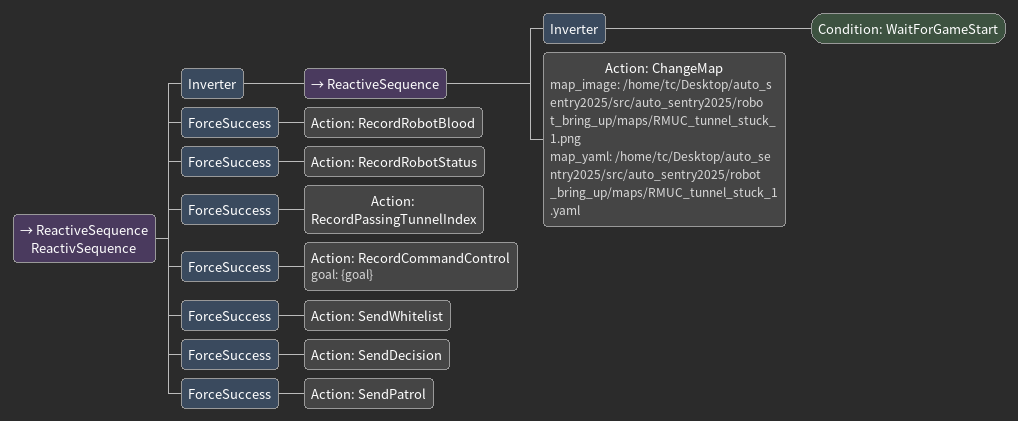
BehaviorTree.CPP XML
<ReactiveSequence name="ReactivSequence">
    <Inverter>
        <ReactiveSequence>
            <Inverter>
                <Condition ID="WaitForGameStart"/>
            </Inverter>
            <Action ID="ChangeMap" map_image="/home/tc/Desktop/auto_sentry2025/src/auto_sentry2025/robot_bring_up/maps/RMUC_tunnel_stuck_1.png" map_yaml="/home/tc/Desktop/auto_sentry2025/src/auto_sentry2025/robot_bring_up/maps/RMUC_tunnel_stuck_1.yaml"/>
        </ReactiveSequence>
    </Inverter>
    <ForceSuccess>
        <Action ID="RecordRobotBlood"/>
    </ForceSuccess>
    <ForceSuccess>
        <Action ID="RecordRobotStatus"/>
    </ForceSuccess>
    <ForceSuccess>
        <Action ID="RecordPassingTunnelIndex"/>
    </ForceSuccess>
    <ForceSuccess>
        <Action ID="RecordCommandControl" goal="{goal}"/>
    </ForceSuccess>
    <ForceSuccess>
        <Action ID="SendWhitelist"/>
    </ForceSuccess>
    <ForceSuccess>
        <Action ID="SendDecision"/>
    </ForceSuccess>
    <ForceSuccess>
        <Action ID="SendPatrol"/>
    </ForceSuccess>
</ReactiveSequence>
